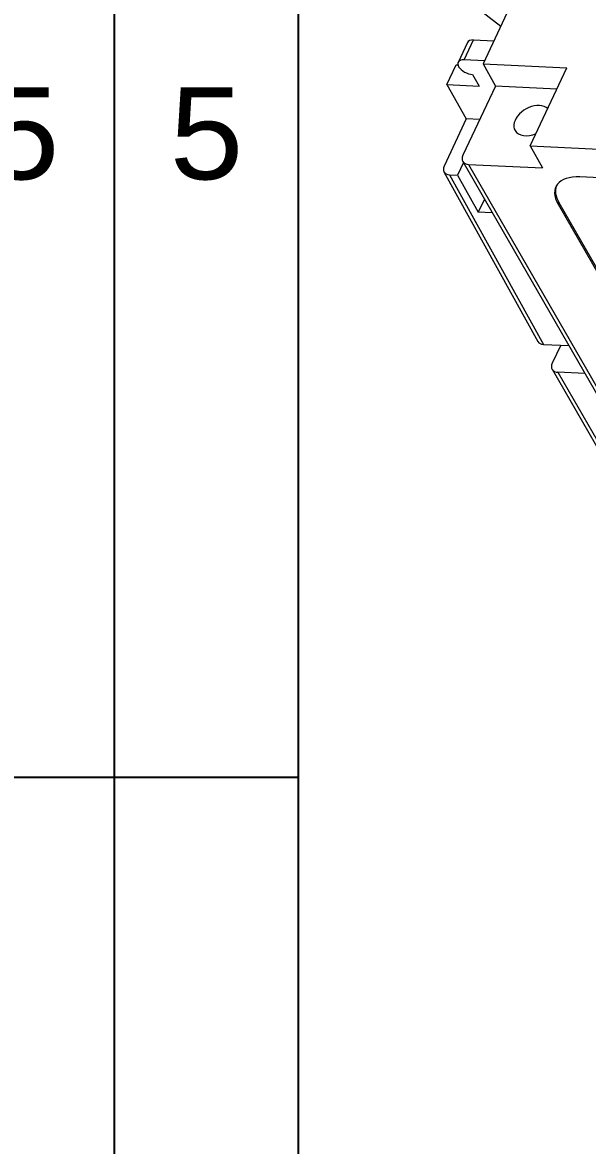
# Model space of a CAD drawing. Header units: millimetres. Extents: x -195 to 1349, y 148 to 750.
# Drawn here: x 570.4 to 610.3, y 531.9 to 611.2 of the extents above; entities that cross this region are included whole.
import ezdxf
from ezdxf.enums import TextEntityAlignment as Align

# ---------------------------------------------------------------- set-up
doc = ezdxf.new("R2010")
doc.units = ezdxf.units.MM
doc.layers.get('0').update_dxf_attribs({"linetype": 'CONTINUOUS'})
doc.layers.add('100', color=7, linetype='CONTINUOUS', true_color=0xffffff)
doc.layers.add('4', color=7, linetype='CONTINUOUS', true_color=0xffffff)
doc.styles.add('TEXTSTYLE_0', font='txt', dxfattribs={"width": 0.8})

# ---------------------------------------------------------------- blocks, each defined once
blk = doc.blocks.new('SUN_6HWZ35TKK40GSGJE8VEUYAXIAKM')
at = {"color": 7, "linetype": 'Continuous'}
for p, q in [((-594, 0), (-594, 420)), ((0, 0), (0, 420)), ((-584, 10), (-584, 410)), ((-594, 280), (-584, 280)), ((-10, 280), (0, 280))]:
    blk.add_line(p, q, dxfattribs=at)
at = {"color": 2, "linetype": 'Continuous', "style": 'TEXTSTYLE_0', "width": 1.2}
for p, p2 in [((-590.991, 312.498), (-586.991, 312.498)), ((-6.991, 312.498), (-2.991, 312.498))]:
    blk.add_text('5', height=5, dxfattribs=at).set_placement(p, p2, align=Align.FIT)
blk = doc.blocks.new('gfhgfh')
at = {"layer": '100', "color": 7, "linetype": 'Continuous', "lineweight": 18}
for p, q in [((1055.349, 749.474), (921.438, 675.496)), ((923.935, 679.774), (924.671, 677.281)), ((921.438, 675.496), (921.166, 673.253)), ((921.438, 675.496), (927.245, 670.868)), ((921.166, 673.253), (915.264, 669.992)), ((925.422, 669.861), (921.166, 673.253)), ((920.566, 667.178), (927.245, 670.868)), ((914.94, 669.562), (911.696, 638.608)), ((915.196, 669.05), (920.298, 664.985)), ((920.566, 667.178), (920.298, 664.985)), ((920.566, 667.178), (965.07, 631.716)), ((919.683, 661.646), (917.507, 640.888)), ((962.498, 630.52), (922.51, 662.384)), ((919.535, 661.564), (917.36, 640.806))]:
    blk.add_line(p, q, dxfattribs=at)
at = {"layer": '100', "color": 7, "linetype": 'Continuous', "lineweight": 13}
for p, q in [((921.428, 677.832), (919.731, 676.895)), ((920.293, 676.76), (921.99, 677.698)), ((921.99, 677.698), (923.396, 676.577)), ((917.776, 675.876), (919.473, 676.814)), ((919.473, 676.814), (919.586, 676.724)), ((921.699, 675.64), (920.293, 676.76)), ((917.776, 675.876), (917.384, 672.418)), ((917.776, 675.876), (920.013, 674.094)), ((920.137, 675.279), (920.013, 674.094)), ((917.384, 672.418), (913.356, 670.192)), ((918.314, 671.677), (917.384, 672.418)), ((913.049, 669.791), (910.981, 652.784)), ((913.292, 669.298), (911.224, 652.291)), ((915.196, 669.05), (911.952, 638.097)), ((913.292, 669.298), (913.847, 668.856)), ((913.847, 668.856), (913.426, 665.135)), ((914.928, 669.453), (913.847, 668.856)), ((914.54, 665.75), (913.426, 665.135)), ((914.395, 664.364), (913.426, 665.135)), ((919.535, 661.564), (919.683, 661.646)), ((911.224, 652.291), (912.983, 650.89))]:
    blk.add_line(p, q, dxfattribs=at)
for centre, major_axis, ratio, start_param, end_param in [((921.912, 676.957), (-0.484, 0.875), 0.537992, 5.369301, 6.283211), ((920.215, 676.02), (0.484, -0.875), 0.537992, 2.227709, 5.369301), ((913.993, 669.685), (-0.945, 0.099), 0.667466, 5.519877, 7.090597), ((911.925, 652.678), (-0.945, 0.099), 0.667466, 6.27213, 7.090597)]:
    blk.add_ellipse(centre, major_axis=major_axis, ratio=ratio, start_param=start_param, end_param=end_param, dxfattribs=at)
at = {"layer": '100', "color": 7, "linetype": 'Continuous', "lineweight": 18}
for centre, major_axis, ratio, start_param, end_param in [((915.934, 669.458), (-0.995, 0.104), 0.667517, 5.519843, 7.090639), ((922.02, 668.886), (-1.74, 0.182), 0.667517, 3.949047, 6.283185), ((922.02, 668.886), (-1.74, 0.182), 0.667517, 3.341345, 3.949047), ((922.02, 668.886), (-1.74, 0.182), 0.667517, 0, 1.415156), ((922.201, 659.44), (1.923, -3.48), 0.537992, 2.227709, 3.798505), ((922.349, 659.521), (1.923, -3.48), 0.537992, 3.18101, 3.798505)]:
    blk.add_ellipse(centre, major_axis=major_axis, ratio=ratio, start_param=start_param, end_param=end_param, dxfattribs=at)
at = {"layer": '4', "color": 7, "linetype": 'Continuous', "lineweight": 18}
for p, q in [((912.423, 651.337), (910.892, 650.491)), ((910.568, 650.061), (906.284, 609.186)), ((912.687, 648.065), (910.825, 649.549))]:
    blk.add_line(p, q, dxfattribs=at)
at = {"layer": '4', "color": 7, "linetype": 'Continuous', "lineweight": 13}
blk.add_line((910.825, 649.549), (906.541, 608.674), dxfattribs=at)
at = {"layer": '4', "color": 7, "linetype": 'Continuous', "lineweight": 18}
blk.add_ellipse((911.562, 649.957), major_axis=(-0.995, 0.104), ratio=0.667517, start_param=5.519843, end_param=7.090639, dxfattribs=at)

msp = doc.modelspace()

# ---------------------------------------------------------------- block references
at = {"lineweight": 18, "xscale": 0.8, "yscale": 0.8, "zscale": 0.8, "rotation": 35.89275557312439}
msp.add_blockref('gfhgfh', (322.601, -261.639), dxfattribs=at)
at = {"xscale": 1.3, "yscale": 1.3, "zscale": 1.3}
for p in [(576.904, 193.911), (1349.104, 193.911)]:
    msp.add_blockref('SUN_6HWZ35TKK40GSGJE8VEUYAXIAKM', p, dxfattribs=at)

doc.saveas('drawing.dxf')
